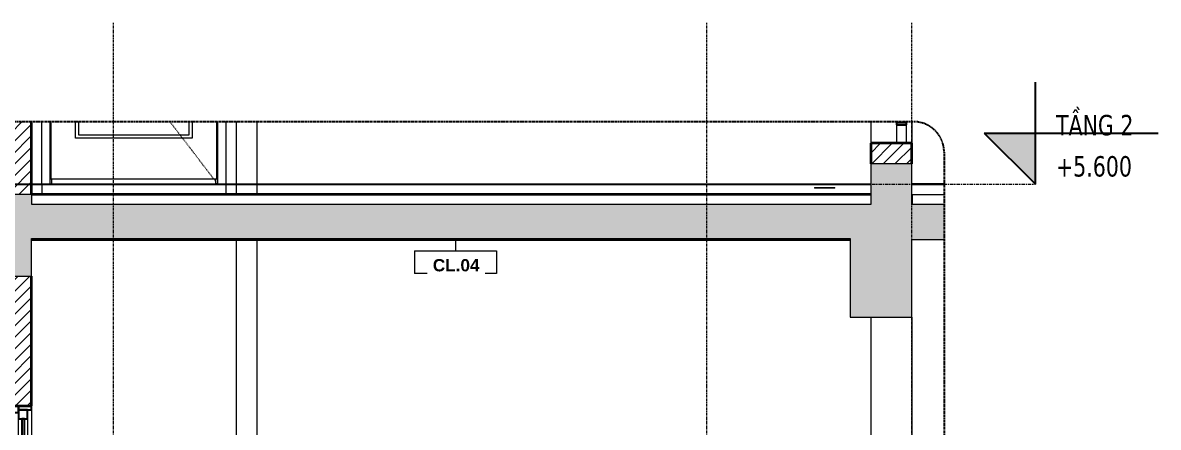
# Model space of a CAD drawing. Header units: millimetres. Extents: x 50254 to 245170, y 481 to 78637.
# Drawn here: x 98446 to 103994, y 4410 to 6390 of the extents above; entities that cross this region are included whole.
import ezdxf

# ---------------------------------------------------------------- set-up
doc = ezdxf.new("R2010")
doc.units = ezdxf.units.MM
for name, pattern in [('Centre', [31.75, 6.35, -4.7625, 15.875, -4.7625]), ('Dash', [6, 3, -3]), ('Grid Line', [22.225, 12.7, -3.175, 3.175, -3.175]), ('Hidden', [7.14375, 4.7625, -2.38125]), ('IMPORT-CENTER _2_', [40.64, 25.4, -5.08, 5.08, -5.08])]:
    doc.linetypes.add(name, pattern=pattern)
for name, color, linetype, lineweight in [('0-4', 90, 'Continuous', 5), ('A-CLNG-1', 250, 'Continuous', 35), ('A-CLNG-IDEN', 151, 'Continuous', 9), ('A-DETL-GENF', 92, 'Continuous', 18), ('A-DETL-GENF-4', 92, 'Hidden', 25), ('A-DETL-GENF-5', 9, 'Continuous', 18), ('A-DETL-GENF-HDLN-1', 7, 'Dash', 18), ('A-DETL-THIN', 151, 'Continuous', 18), ('A-DOOR', 31, 'Continuous', 18), ('A-DOOR-1', 7, 'Continuous', 18), ('A-FLOR-2', 7, 'Continuous', 18), ('A-FLOR-FNSH-1', 250, 'Continuous', 35), ('A-FLOR-HRAL', 11, 'Continuous', 18), ('A-FLOR-HRAL-2', 7, 'Continuous', 18), ('A-FLOR-HRAL-4', 50, 'Continuous', 25), ('A-FLOR-LEVL', 51, 'Continuous', 9), ('A-FLOR-LEVL-1', 51, 'Continuous', 25), ('A-FLOR-LEVL-2', 51, 'Centre', 9), ('A-FLOR-PATT-1', 253, 'Continuous', 18), ('A-GLAZ', 151, 'Continuous', 18), ('A-GLAZ-2', 50, 'Continuous', 25), ('A-GLAZ-4', 7, 'Continuous', 18), ('A-WALL', 113, 'Continuous', 18), ('A-WALL-4', 250, 'Continuous', 35), ('A-WALL-5', 7, 'Continuous', 18), ('A-WALL-PATT-1', 9, 'Continuous', 18), ('G-IMPT', 8, 'Continuous', 18), ('G-IMPT-4', 8, 'IMPORT-CENTER _2_', 18), ('M-EQPM', 50, 'Continuous', 18), ('M-EQPM-1', 7, 'Continuous', 18), ('M-EQPM-2', 50, 'Continuous', 25), ('S-COLS', 52, 'Continuous', 18), ('S-COLS-8', 7, 'Continuous', 18), ('S-GRID-1', 1, 'Grid Line', 9)]:
    doc.layers.add(name, color=color, linetype=linetype, lineweight=lineweight)
doc.styles.add('Arial_B_3', font='arialbd.ttf', dxfattribs={"height": 60})
doc.styles.add('Tahoma_B_1', font='tahomabd.ttf', dxfattribs={"width": 0.85, "height": 100})
pattern_1 = [(50, (-26946.54, 15375), (364.368, -31.878), [38.1, -419.1]), (355, (-26946.54, 15375), (-70.486, 382.113), [30.48, -335.28]), (100.451, (-26916.17, 15372.34), (293.885, 350.233), [32.38, -356.18]), (46.184, (-26946.54, 15476.6), (542.158, -84.086), [57.15, -628.65]), (96.636, (-26901.36, 15469.6), (474.805, 494.855), [48.57, -534.27]), (351.184, (-26946.54, 15476.6), (474.81, 494.85), [45.72, -502.92]), (21, (-26895.74, 15451.2), (303.2285, -204.5305), [38.1, -419.1]), (326, (-26895.74, 15451.2), (123.604, 368.376), [30.48, -335.28]), (71.451, (-26870.47, 15434.16), (426.834, 163.843), [32.38, -356.18]), (37.5, (-26946.54, 15375), (6.1766, 169.1102), [3.353, -327.863, 3.353, -337.007, -336.55]), (37.5, (-26946.54, 15375), (6.1766, 169.1102), [-671.576, 3.353, -333.197]), (7.5, (-26946.54, 15375), (133.639, 200.3615), [3.353, -190.703, 3.353, -320.243, -128.27]), (7.5, (-26946.54, 15375), (133.639, 200.3615), [-517.652, 3.353, -124.917]), (327.5, (-27059.82, 15375), (271.1818, -11.4584), [3.353, -123.647, 3.353, -392.887, -525.78]), (327.5, (-27059.82, 15375), (271.1818, -11.4584), [-523.24, 3.353, -522.427]), (317.5, (-27110.62, 15375), (296.2585, 50.853), [3.353, -161.747, 3.353, -259.791, -373.38]), (317.5, (-27110.62, 15375), (296.2585, 50.853), [-428.244, 3.353, -370.027]), (45, (-26946.54, 15375), (-125.7236, 125.7236), []), (45, (-26946.54, 15565.5), (-125.7236, 125.7236), [])]
pattern_2 = [(45, (-26946.536, 15375), (-28.28427, 28.28427), [])]

# ---------------------------------------------------------------- blocks, each defined once
blk = doc.blocks.new('NCV_TKTC_KET CAU_rvt-4-TKCS_CĂN HỘ LOẠI 1 - MẶT CẮT 3')
at = {"layer": 'A-FLOR-PATT-1'}
h = blk.add_hatch(dxfattribs=at)
h.set_pattern_fill('FP_7', color=256, style=0, pattern_type=2)
h.set_pattern_definition(pattern_1)
h.paths.add_polyline_path([(-24836.9, 5330), (-24836.9, 5335), (-28836.9, 5335), (-28836.9, 5330), (-24840, 5330)])
h = blk.add_hatch(dxfattribs=at)
h.set_pattern_fill('FP_7', color=256, style=0, pattern_type=2)
h.set_pattern_definition(pattern_1)
h.paths.add_polyline_path([(-24836.9, 5330), (-24836.9, 5335), (-28836.9, 5335), (-28836.9, 5330), (-24840, 5330)])
at = {"layer": 'A-FLOR-2'}
for p, q in [((-24536.9, 5550), (-24535.3, 5550)), ((-24535.3, 5550), (-24535.3, 5500))]:
    blk.add_line(p, q, dxfattribs=at)
at = {"layer": 'A-FLOR-FNSH-1'}
blk.add_line((-28836.9, 5330), (-24836.9, 5330), dxfattribs=at)
blk = doc.blocks.new('THU NUOC - THU NUOC-455054-TKCS_CĂN HỘ LOẠI 1 - MẶT CẮT 3')
at = {"layer": 'M-EQPM-1'}
for p, q in [((-25011.9, 5583.2), (-24911.9, 5583.2)), ((-25011.9, 5583.2), (-25011.9, 5580)), ((-24911.9, 5580), (-25011.9, 5580)), ((-24911.9, 5580), (-24911.9, 5583.2))]:
    blk.add_line(p, q, dxfattribs=at)
blk = doc.blocks.new('Railing - 50 x 10mm-901205-TKCS_CĂN HỘ LOẠI 1 - MẶT CẮT 3')
at = {"layer": 'A-FLOR-HRAL-2'}
for p, q in [((-24611.9, 5906), (-24611.9, 5900)), ((-24611.9, 5890), (-24611.9, 5800)), ((-24561.9, 5900), (-24561.9, 5906)), ((-24561.9, 5800), (-24561.9, 5890))]:
    blk.add_line(p, q, dxfattribs=at)
blk = doc.blocks.new('Railing - 10mm-901206-TKCS_CĂN HỘ LOẠI 1 - MẶT CẮT 3')
at = {"layer": 'A-FLOR-HRAL-2'}
for p, q in [((-24591.9, 5906), (-24591.9, 5900)), ((-24581.9, 5900), (-24581.9, 5906))]:
    blk.add_line(p, q, dxfattribs=at)
blk = doc.blocks.new('Railing - Railing-883263-TKCS_CĂN HỘ LOẠI 1 - MẶT CẮT 3')
at = {"layer": 'A-FLOR-HRAL-4'}
for p, q in [((-24561.9, 5900), (-24611.9, 5900)), ((-24611.9, 5900), (-24611.9, 5890)), ((-24611.9, 5890), (-24561.9, 5890)), ((-24561.9, 5890), (-24561.9, 5900))]:
    blk.add_line(p, q, dxfattribs=at)
for name in ['Railing - 50 x 10mm-901205-TKCS_CĂN HỘ LOẠI 1 - MẶT CẮT 3', 'Railing - 10mm-901206-TKCS_CĂN HỘ LOẠI 1 - MẶT CẮT 3']:
    blk.add_blockref(name, (0, 0))
blk = doc.blocks.new('DOOR_CW_01 CANH MO-PANEL KINH - DIG_01-900x2200-CỬA NHÔM KÍNH-901215-TKCS_CĂN HỘ LOẠI 1 - MẶT CẮT 3')
at = {"layer": 'A-DETL-GENF-HDLN-1'}
blk.add_line((-27926.9, 5600), (-28160.7, 5906), dxfattribs=at)
at = {"layer": 'A-DOOR-1'}
for p, q in [((-28786.9, 5600), (-28786.9, 5906)), ((-28746.9, 5906), (-28746.9, 5600)), ((-28741.9, 5906), (-28741.9, 5626)), ((-28621.9, 5826), (-28621.9, 5906)), ((-28606.9, 5906), (-28606.9, 5841)), ((-28066.9, 5841), (-28066.9, 5906)), ((-28051.9, 5906), (-28051.9, 5826)), ((-27931.9, 5626), (-27931.9, 5906)), ((-27926.9, 5600), (-27926.9, 5906)), ((-27886.9, 5906), (-27886.9, 5600)), ((-28051.9, 5826), (-28621.9, 5826)), ((-28606.9, 5841), (-28066.9, 5841)), ((-28741.9, 5626), (-27931.9, 5626)), ((-28736.9, 5600), (-28736.9, 5626)), ((-27936.9, 5600), (-27936.9, 5626)), ((-28746.9, 5600), (-28786.9, 5600)), ((-27886.9, 5600), (-27926.9, 5600))]:
    blk.add_line(p, q, dxfattribs=at)
blk = doc.blocks.new('NCV_TKTC_TANG 2_rvt-2-TKCS_CĂN HỘ LOẠI 1 - MẶT CẮT 3')
at = {"layer": 'A-WALL-PATT-1'}
h = blk.add_hatch(dxfattribs=at)
h.set_pattern_fill('FP_8', color=256, style=0, pattern_type=2)
h.set_pattern_definition(pattern_2)
h.paths.add_polyline_path([(-28841.9, 5550), (-28836.9, 5550), (-28836.9, 5906), (-28936.9, 5906), (-28936.9, 5550)])
h = blk.add_hatch(dxfattribs=at)
h.set_pattern_fill('FP_8', color=256, style=0, pattern_type=2)
h.set_pattern_definition(pattern_2)
h.paths.add_polyline_path([(-24536.9, 5700), (-24536.9, 5800), (-24736.9, 5800), (-24736.9, 5700), (-24561.9, 5700)])
at = {"layer": 'A-FLOR-2'}
for p, q in [((-28786.9, 5600), (-27886.9, 5600)), ((-28786.9, 5600), (-28786.9, 5550)), ((-27886.9, 5600), (-27886.9, 5550))]:
    blk.add_line(p, q, dxfattribs=at)
at = {"layer": 'A-FLOR-FNSH-1'}
blk.add_line((-24736.9, 5550), (-28835.2, 5550), dxfattribs=at)
at = {"layer": 'A-WALL-4'}
for p, q in [((-28836.9, 5549.9), (-28836.9, 5906)), ((-24736.9, 5800), (-24736.9, 5700)), ((-24536.9, 5800), (-24736.9, 5800)), ((-24536.9, 5700), (-24536.9, 5800))]:
    blk.add_line(p, q, dxfattribs=at)
at = {"layer": 'A-WALL-5'}
for p, q in [((-28786.9, 5650), (-28786.9, 5906)), ((-27886.9, 5906), (-27886.9, 5650)), ((-27836.9, 5906), (-27836.9, 5550)), ((-28786.9, 5600), (-28786.9, 5650)), ((-27886.9, 5650), (-27886.9, 5600)), ((-27886.9, 5600), (-28786.9, 5600))]:
    blk.add_line(p, q, dxfattribs=at)
at = {"layer": 'S-COLS-8'}
for p, q in [((-27836.9, 5906), (-27836.9, 5550)), ((-27736.9, 5906), (-27736.9, 5550))]:
    blk.add_line(p, q, dxfattribs=at)
at = {"layer": 'A-DOOR'}
blk.add_blockref('DOOR_CW_01 CANH MO-PANEL KINH - DIG_01-900x2200-CỬA NHÔM KÍNH-901215-TKCS_CĂN HỘ LOẠI 1 - MẶT CẮT 3', (0, 0), dxfattribs=at)
at = {"layer": 'A-FLOR-HRAL'}
blk.add_blockref('Railing - Railing-883263-TKCS_CĂN HỘ LOẠI 1 - MẶT CẮT 3', (0, 0), dxfattribs=at)
at = {"layer": 'M-EQPM'}
blk.add_blockref('THU NUOC - THU NUOC-455054-TKCS_CĂN HỘ LOẠI 1 - MẶT CẮT 3', (0, 0), dxfattribs=at)
blk = doc.blocks.new('M_Fixed - 900 x 1400-553070-TKCS_CĂN HỘ LOẠI 1 - MẶT CẮT 3')
at = {"layer": 'A-GLAZ-2'}
for p, q in [((-28899.9, 4515), (-28936.9, 4515)), ((-28936.9, 4515), (-28936.9, 4483)), ((-28836.9, 4515), (-28899.9, 4515)), ((-28899.9, 4515), (-28899.9, 4496)), ((-28899.9, 4483), (-28899.9, 4515)), ((-28855.9, 4496), (-28899.9, 4496)), ((-28899.9, 4496), (-28899.9, 4452)), ((-28899.9, 4496), (-28836.9, 4496)), ((-28855.9, 4452), (-28855.9, 4496)), ((-28836.9, 4496), (-28836.9, 4515)), ((-28936.9, 4483), (-28899.9, 4483)), ((-28899.9, 4452), (-28855.9, 4452)), ((-28871.9, 4452), (-28883.9, 4452)), ((-28883.9, 4452), (-28883.9, 3178)), ((-28871.9, 3178), (-28871.9, 4452)), ((-28855.9, 3178), (-28899.9, 3178)), ((-28899.9, 3178), (-28899.9, 3134)), ((-28883.9, 3178), (-28871.9, 3178)), ((-28855.9, 3134), (-28855.9, 3178)), ((-28899.9, 3147), (-28936.9, 3147)), ((-28936.9, 3147), (-28936.9, 3115)), ((-28936.9, 3115), (-28899.9, 3115)), ((-28899.9, 3115), (-28899.9, 3147)), ((-28899.9, 3134), (-28855.9, 3134)), ((-28836.9, 3134), (-28899.9, 3134)), ((-28899.9, 3134), (-28899.9, 3115)), ((-28899.9, 3115), (-28836.9, 3115)), ((-28836.9, 3115), (-28836.9, 3134))]:
    blk.add_line(p, q, dxfattribs=at)
at = {"layer": 'A-GLAZ-4'}
for p, q in [((-28836.9, 4496), (-28836.9, 3134)), ((-28936.9, 3147), (-28936.9, 4483)), ((-28899.9, 3178), (-28899.9, 4452)), ((-28855.9, 4452), (-28855.9, 3178))]:
    blk.add_line(p, q, dxfattribs=at)
blk = doc.blocks.new('NCV_TKTC_TANG 1_rvt-2-TKCS_CĂN HỘ LOẠI 1 - MẶT CẮT 3')
at = {"layer": 'A-WALL-PATT-1'}
h = blk.add_hatch(dxfattribs=at)
h.set_pattern_fill('FP_8', color=256, style=0, pattern_type=2)
h.set_pattern_definition(pattern_2)
h.paths.add_polyline_path([(-28836.9, 2150), (-28836.9, 3115), (-28936.9, 3115), (-28936.9, 2150), (-28841.9, 2150)])
h.paths.add_polyline_path([(-28836.9, 4515), (-28836.9, 5150), (-28936.9, 5150), (-28936.9, 4515)])
at = {"layer": 'A-CLNG-1'}
blk.add_line((-28836.9, 5330), (-24836.9, 5330), dxfattribs=at)
at = {"layer": 'A-WALL-4'}
for p, q in [((-28836.9, 4515), (-28836.9, 5150)), ((-28936.9, 4515), (-28836.9, 4515))]:
    blk.add_line(p, q, dxfattribs=at)
at = {"layer": 'A-WALL-5'}
blk.add_line((-27836.9, 5330), (-27836.9, 2150), dxfattribs=at)
at = {"layer": 'S-COLS-8'}
for p, q in [((-27836.9, 5330), (-27836.9, 2150)), ((-27736.9, 5330), (-27736.9, 2150))]:
    blk.add_line(p, q, dxfattribs=at)
at = {"layer": 'A-GLAZ'}
blk.add_blockref('M_Fixed - 900 x 1400-553070-TKCS_CĂN HỘ LOẠI 1 - MẶT CẮT 3', (0, 0), dxfattribs=at)
blk = doc.blocks.new('TKTC_XREF_251221_MB TANG 2-7 - TKTC_XREF_260130_MB TANG 2-5_dwg_$cc-4746808-TKCS_CĂN HỘ LOẠI 1 - MẶT CẮT 3')
at = {"layer": 'G-IMPT-4'}
for p, q in [((-33379.3, 5600), (-33532.3, 5600)), ((-33455.8, 5600), (-33455.8, 5600))]:
    blk.add_line(p, q, dxfattribs=at)
at = {"layer": 'M-EQPM'}
for p, q in [((-33398.9, 5600), (-33512.7, 5600)), ((-33512.7, 5600), (-33455.8, 5600)), ((-33455.8, 5600), (-33509.9, 5600)), ((-33509.9, 5600), (-33401.7, 5600)), ((-33401.7, 5600), (-33455.8, 5600)), ((-33455.8, 5600), (-33398.9, 5600))]:
    blk.add_line(p, q, dxfattribs=at)
blk = doc.blocks.new('TKTC_XREF_251221_MB TANG 2-7 - TKTC_XREF_260130_MB TANG 2-5_dwg_CUM U_DN100-V96-TKCS_CĂN HỘ LOẠI 1 - MẶT CẮT 3')
at = {"layer": 'G-IMPT'}
for p, q in [((-33513.9, 5600), (-33529.2, 5600)), ((-33529.2, 5600), (-33527.3, 5600)), ((-33524.4, 5600), (-33527.3, 5600)), ((-33527.3, 5600), (-33515.8, 5600)), ((-33517.2, 5600), (-33525.8, 5600)), ((-33525.5, 5600), (-33387.9, 5600)), ((-33518.7, 5600), (-33524.4, 5600)), ((-33523.1, 5600), (-33524.1, 5600)), ((-33519, 5600), (-33524.1, 5600)), ((-33519.9, 5600), (-33523.1, 5600)), ((-33519.9, 5600), (-33523.1, 5600)), ((-33519.9, 5600), (-33523.1, 5600)), ((-33519, 5600), (-33519.9, 5600)), ((-33515.8, 5600), (-33518.7, 5600)), ((-33517.5, 5600), (-33395.8, 5600)), ((-33517.5, 5600), (-33513.5, 5600)), ((-33515.8, 5600), (-33513.9, 5600)), ((-33513.5, 5600), (-33399.8, 5600)), ((-33395.8, 5600), (-33399.8, 5600)), ((-33384.2, 5600), (-33399.5, 5600)), ((-33399.5, 5600), (-33397.6, 5600)), ((-33394.7, 5600), (-33397.6, 5600)), ((-33397.6, 5600), (-33386.1, 5600)), ((-33387.5, 5600), (-33396.2, 5600)), ((-33389, 5600), (-33394.7, 5600)), ((-33393.5, 5600), (-33394.4, 5600)), ((-33389.3, 5600), (-33394.4, 5600)), ((-33390.3, 5600), (-33393.5, 5600)), ((-33390.3, 5600), (-33393.5, 5600)), ((-33390.3, 5600), (-33393.5, 5600)), ((-33389.3, 5600), (-33390.3, 5600)), ((-33386.1, 5600), (-33389, 5600)), ((-33386.1, 5600), (-33384.2, 5600))]:
    blk.add_line(p, q, dxfattribs=at)
blk = doc.blocks.new('TKTC_XREF_251221_MB TANG 2-7 - TKTC_XREF_260130_MB TANG 2-5_dwg_THU NUOC - THU NUOC-444531-TKCS_MB TẦNG 1-4746804-TKCS_CĂN HỘ LOẠI 1 - MẶT CẮT 3')
at = {"layer": 'G-IMPT'}
for p, q in [((-24885.2, 5600), (-25035.2, 5600)), ((-25035.2, 5600), (-24885.2, 5600)), ((-24910.2, 5600), (-25010.2, 5600)), ((-25010.2, 5600), (-24910.2, 5600)), ((-24994.3, 5600), (-25000.3, 5600)), ((-25000.3, 5600), (-24994.3, 5600)), ((-24987.9, 5600), (-24981.9, 5600)), ((-24981.9, 5600), (-24987.9, 5600)), ((-24975.5, 5600), (-24969.5, 5600)), ((-24969.5, 5600), (-24975.5, 5600)), ((-24963.5, 5600), (-24957.5, 5600)), ((-24957.5, 5600), (-24963.5, 5600)), ((-24963.5, 5600), (-24957.5, 5600)), ((-24957.5, 5600), (-24963.5, 5600)), ((-24960.2, 5600), (-24960.2, 5600)), ((-24960.2, 5600), (-24960.2, 5600)), ((-24960.2, 5600), (-24960.2, 5600)), ((-24960.2, 5600), (-24960.2, 5600)), ((-24945, 5600), (-24951, 5600)), ((-24951, 5600), (-24945, 5600)), ((-24932.6, 5600), (-24938.6, 5600)), ((-24938.6, 5600), (-24932.6, 5600)), ((-24926.2, 5600), (-24920.2, 5600)), ((-24920.2, 5600), (-24926.2, 5600))]:
    blk.add_line(p, q, dxfattribs=at)
blk = doc.blocks.new('TKTC_XREF_251221_MB TANG 2-7 - TKTC_XREF_260130_MB TANG 2-5_dwg_$cc-V97-TKCS_CĂN HỘ LOẠI 1 - MẶT CẮT 3')
at = {"layer": 'G-IMPT-4'}
for p, q in [((-25836.5, 5600), (-25957.6, 5600)), ((-25896.7, 5600), (-25897.3, 5600))]:
    blk.add_line(p, q, dxfattribs=at)
at = {"layer": 'M-EQPM'}
for p, q in [((-25852, 5600), (-25942, 5600)), ((-25942, 5600), (-25897, 5600)), ((-25897.3, 5600), (-25897.3, 5600)), ((-25897, 5600), (-25852, 5600))]:
    blk.add_line(p, q, dxfattribs=at)
blk = doc.blocks.new('TKTC_XREF_251221_MB TANG 2-7 - TKTC_XREF_260130_MB TANG 2-5_dwg_CUM U_DN100-V98-TKCS_CĂN HỘ LOẠI 1 - MẶT CẮT 3')
at = {"layer": 'G-IMPT'}
for p, q in [((-25951, 5600), (-25948.8, 5600)), ((-25949.9, 5600), (-25943.1, 5600)), ((-25840.8, 5600), (-25949.7, 5600)), ((-25949.7, 5600), (-25949.7, 5600)), ((-25948.8, 5600), (-25944.2, 5600)), ((-25948.8, 5600), (-25948.8, 5600)), ((-25948.5, 5600), (-25947.8, 5600)), ((-25947.8, 5600), (-25945.2, 5600)), ((-25947.8, 5600), (-25945.2, 5600)), ((-25947.8, 5600), (-25945.2, 5600)), ((-25945.2, 5600), (-25944.5, 5600)), ((-25944.2, 5600), (-25942, 5600)), ((-25944.2, 5600), (-25944.2, 5600)), ((-25847.1, 5600), (-25943.4, 5600)), ((-25850.3, 5600), (-25940.3, 5600)), ((-25848.4, 5600), (-25846.1, 5600)), ((-25847.3, 5600), (-25840.5, 5600)), ((-25846.1, 5600), (-25841.6, 5600)), ((-25846.1, 5600), (-25846.1, 5600)), ((-25845.9, 5600), (-25845.1, 5600)), ((-25845.1, 5600), (-25842.6, 5600)), ((-25845.1, 5600), (-25842.6, 5600)), ((-25845.1, 5600), (-25842.6, 5600)), ((-25842.6, 5600), (-25841.8, 5600)), ((-25841.6, 5600), (-25839.3, 5600)), ((-25841.6, 5600), (-25841.6, 5600)), ((-25840.7, 5600), (-25840.8, 5600))]:
    blk.add_line(p, q, dxfattribs=at)
at = {"layer": 'G-IMPT', "flags": 128}
for points in [[(-25951.1, 5600), (-25952.6, 5600), (-25952.6, 5600), (-25940.4, 5600), (-25940.4, 5600), (-25942, 5600)], [(-25942, 5600), (-25942, 5600), (-25951.1, 5600), (-25951, 5600)], [(-25948.5, 5600), (-25948.5, 5600), (-25944.5, 5600), (-25944.5, 5600)], [(-25943.3, 5600), (-25943.4, 5600), (-25940.3, 5600)], [(-25847, 5600), (-25847.1, 5600), (-25850.3, 5600)], [(-25848.4, 5600), (-25849.9, 5600), (-25849.9, 5600), (-25837.8, 5600), (-25837.8, 5600), (-25839.3, 5600)], [(-25839.3, 5600), (-25839.3, 5600), (-25848.4, 5600), (-25848.4, 5600)], [(-25845.9, 5600), (-25845.9, 5600), (-25841.8, 5600), (-25841.8, 5600)]]:
    blk.add_lwpolyline(points, dxfattribs=at)
blk = doc.blocks.new('TKTC_XREF_251221_MB TANG 2-7 - TKTC_XREF_260130_MB TANG 2-5_dwg_$cc-V99-TKCS_CĂN HỘ LOẠI 1 - MẶT CẮT 3')
at = {"layer": 'G-IMPT-4'}
for p, q in [((-24378.5, 5600), (-24498.3, 5600)), ((-24421.8, 5600), (-24421.8, 5600))]:
    blk.add_line(p, q, dxfattribs=at)
at = {"layer": 'M-EQPM'}
for p, q in [((-24478.7, 5600), (-24377.9, 5600)), ((-24377.9, 5600), (-24478.7, 5600)), ((-24421.8, 5600), (-24434.3, 5600)), ((-24434.3, 5600), (-24421.8, 5600)), ((-24421.8, 5600), (-24376.3, 5600)), ((-24376.3, 5600), (-24421.8, 5600)), ((-24421.8, 5600), (-24409.3, 5600)), ((-24409.3, 5600), (-24421.8, 5600))]:
    blk.add_line(p, q, dxfattribs=at)
blk = doc.blocks.new('TKTC_XREF_251221_MB TANG 2-7 - TKTC_XREF_260130_MB TANG 2-5_dwg_CUM U_DN100-V100-TKCS_CĂN HỘ LOẠI 1 - MẶT CẮT 3')
at = {"layer": 'G-IMPT'}
for p, q in [((-24500.7, 5600), (-24499.7, 5600)), ((-24499.7, 5600), (-24500.7, 5600)), ((-24500.7, 5600), (-24499.7, 5600)), ((-24499.7, 5600), (-24500.7, 5600)), ((-24494.3, 5600), (-24499.7, 5600)), ((-24499.7, 5600), (-24494.3, 5600)), ((-24494.3, 5600), (-24499.7, 5600)), ((-24499.7, 5600), (-24494.3, 5600)), ((-24493.4, 5600), (-24493.4, 5600)), ((-24493.4, 5600), (-24493.4, 5600)), ((-24493.4, 5600), (-24488.6, 5600)), ((-24488.6, 5600), (-24493.4, 5600)), ((-24488.6, 5600), (-24493.4, 5600)), ((-24488.6, 5600), (-24493.4, 5600)), ((-24493.4, 5600), (-24488.6, 5600)), ((-24488.6, 5600), (-24493.4, 5600)), ((-24488.6, 5600), (-24493.4, 5600)), ((-24488.6, 5600), (-24493.4, 5600)), ((-24488.6, 5600), (-24486.7, 5600)), ((-24486.7, 5600), (-24488.6, 5600)), ((-24488.6, 5600), (-24486.7, 5600)), ((-24486.7, 5600), (-24488.6, 5600)), ((-24486.7, 5600), (-24421.8, 5600)), ((-24486.7, 5600), (-24421.8, 5600)), ((-24486.7, 5600), (-24421.8, 5600)), ((-24486.7, 5600), (-24421.8, 5600)), ((-24421.8, 5600), (-24377.9, 5600)), ((-24377.9, 5600), (-24421.8, 5600)), ((-24421.8, 5600), (-24377.4, 5600)), ((-24377.4, 5600), (-24421.8, 5600)), ((-24421.8, 5600), (-24377.5, 5600)), ((-24377.5, 5600), (-24421.8, 5600))]:
    blk.add_line(p, q, dxfattribs=at)
blk = doc.blocks.new('TKTC_XREF_251221_MB TANG 2-7 - TKTC_XREF_260130_MB TANG 2-5_dwg_$cc-V101-TKCS_CĂN HỘ LOẠI 1 - MẶT CẮT 3')
at = {"layer": 'G-IMPT-4'}
for p, q in [((-25789.3, 5600), (-25668.3, 5600)), ((-25728.4, 5600), (-25729.2, 5600))]:
    blk.add_line(p, q, dxfattribs=at)
at = {"layer": 'M-EQPM'}
for p, q in [((-25728.5, 5600), (-25729.1, 5600)), ((-25729.1, 5600), (-25728.8, 5600)), ((-25728.8, 5600), (-25728.5, 5600)), ((-25683.8, 5600), (-25683.8, 5600))]:
    blk.add_line(p, q, dxfattribs=at)
blk = doc.blocks.new('TKTC_XREF_251221_MB TANG 2-7 - TKTC_XREF_260130_MB TANG 2-5_dwg_CUM U_DN100-V102-TKCS_CĂN HỘ LOẠI 1 - MẶT CẮT 3')
at = {"layer": 'G-IMPT'}
for p, q in [((-25727.3, 5600), (-25780.4, 5600)), ((-25780.4, 5600), (-25727.3, 5600)), ((-25727.3, 5600), (-25774.2, 5600)), ((-25774.2, 5600), (-25727.3, 5600)), ((-25727.3, 5600), (-25727.3, 5600)), ((-25675.9, 5600), (-25727.3, 5600)), ((-25675.9, 5600), (-25727.3, 5600)), ((-25675.9, 5600), (-25727.3, 5600)), ((-25675.9, 5600), (-25727.3, 5600)), ((-25674.4, 5600), (-25675.9, 5600)), ((-25675.9, 5600), (-25674.4, 5600)), ((-25674.4, 5600), (-25675.9, 5600)), ((-25675.9, 5600), (-25674.4, 5600)), ((-25670.6, 5600), (-25674.4, 5600)), ((-25674.4, 5600), (-25670.6, 5600)), ((-25674.4, 5600), (-25670.6, 5600)), ((-25674.4, 5600), (-25670.6, 5600)), ((-25670.6, 5600), (-25674.4, 5600)), ((-25674.4, 5600), (-25670.6, 5600)), ((-25674.4, 5600), (-25670.6, 5600)), ((-25674.4, 5600), (-25670.6, 5600)), ((-25670.6, 5600), (-25670.6, 5600)), ((-25670.6, 5600), (-25670.6, 5600)), ((-25669.9, 5600), (-25665.6, 5600)), ((-25665.6, 5600), (-25669.9, 5600)), ((-25669.9, 5600), (-25665.6, 5600)), ((-25665.6, 5600), (-25669.9, 5600)), ((-25664.8, 5600), (-25665.6, 5600)), ((-25665.6, 5600), (-25664.8, 5600)), ((-25664.8, 5600), (-25665.6, 5600)), ((-25665.6, 5600), (-25664.8, 5600))]:
    blk.add_line(p, q, dxfattribs=at)
blk = doc.blocks.new('TKTC_XREF_251221_MB TANG 2-7 - TKTC_XREF_260130_MB TANG 2-5_dwg_$cc-V105-TKCS_CĂN HỘ LOẠI 1 - MẶT CẮT 3')
at = {"layer": 'G-IMPT-4'}
for p, q in [((-28886.9, 5600), (-28733.9, 5600)), ((-28810.5, 5600), (-28810.4, 5600))]:
    blk.add_line(p, q, dxfattribs=at)
at = {"layer": 'M-EQPM'}
for p, q in [((-28810.4, 5600), (-28867.3, 5600)), ((-28867.3, 5600), (-28753.6, 5600)), ((-28810.4, 5600), (-28810.4, 5600)), ((-28753.6, 5600), (-28810.4, 5600))]:
    blk.add_line(p, q, dxfattribs=at)
blk = doc.blocks.new('TKTC_XREF_251221_MB TANG 2-7 - TKTC_XREF_260130_MB TANG 2-5_dwg_CUM U_DN100-V106-TKCS_CĂN HỘ LOẠI 1 - MẶT CẮT 3')
at = {"layer": 'G-IMPT'}
for p, q in [((-28880.1, 5600), (-28877.2, 5600)), ((-28878.6, 5600), (-28870, 5600)), ((-28740.7, 5600), (-28878.4, 5600)), ((-28878.3, 5600), (-28878.4, 5600)), ((-28877.2, 5600), (-28871.4, 5600)), ((-28877.2, 5600), (-28877.2, 5600)), ((-28876.9, 5600), (-28875.9, 5600)), ((-28875.9, 5600), (-28872.7, 5600)), ((-28875.9, 5600), (-28872.7, 5600)), ((-28875.9, 5600), (-28872.7, 5600)), ((-28872.7, 5600), (-28871.8, 5600)), ((-28871.4, 5600), (-28868.6, 5600)), ((-28871.4, 5600), (-28871.4, 5600)), ((-28748.7, 5600), (-28870.4, 5600)), ((-28752.7, 5600), (-28866.4, 5600)), ((-28750.4, 5600), (-28747.5, 5600)), ((-28748.9, 5600), (-28740.3, 5600)), ((-28747.5, 5600), (-28741.8, 5600)), ((-28747.5, 5600), (-28747.5, 5600)), ((-28747.2, 5600), (-28746.2, 5600)), ((-28746.2, 5600), (-28743, 5600)), ((-28746.2, 5600), (-28743, 5600)), ((-28746.2, 5600), (-28743, 5600)), ((-28743, 5600), (-28742.1, 5600)), ((-28741.8, 5600), (-28738.9, 5600)), ((-28741.8, 5600), (-28741.8, 5600)), ((-28740.7, 5600), (-28740.7, 5600))]:
    blk.add_line(p, q, dxfattribs=at)
at = {"layer": 'G-IMPT', "flags": 128}
for points in [[(-28880.1, 5600), (-28882, 5600), (-28882, 5600), (-28866.7, 5600), (-28866.7, 5600), (-28868.6, 5600)], [(-28868.6, 5600), (-28868.6, 5600), (-28880.1, 5600), (-28880.1, 5600)], [(-28876.9, 5600), (-28876.9, 5600), (-28871.8, 5600), (-28871.8, 5600)], [(-28870.3, 5600), (-28870.4, 5600), (-28866.4, 5600)], [(-28748.6, 5600), (-28748.7, 5600), (-28752.7, 5600)], [(-28750.4, 5600), (-28752.3, 5600), (-28752.3, 5600), (-28737, 5600), (-28737, 5600), (-28738.9, 5600)], [(-28738.9, 5600), (-28738.9, 5600), (-28750.4, 5600), (-28750.4, 5600)], [(-28747.2, 5600), (-28747.2, 5600), (-28742.1, 5600), (-28742.1, 5600)]]:
    blk.add_lwpolyline(points, dxfattribs=at)
blk = doc.blocks.new('TKTC_XREF_251221_MB TANG 2-7 - TKTC_XREF_251221_MB TANG 2-7-2039446-TKCS_CĂN HỘ LOẠI 1 - MẶT CẮT 3')
at = {"layer": 'M-EQPM'}
for p, q in [((-28733.4, 5600), (-29483.6, 5600)), ((-29483.3, 5600), (-28733.2, 5600)), ((-28733.2, 5600), (-28733.4, 5600)), ((-25835.1, 5600), (-25954.5, 5600)), ((-25954.5, 5600), (-25835.1, 5600)), ((-25837, 5600), (-25952.7, 5600)), ((-25952.7, 5600), (-25837, 5600)), ((-25675.9, 5600), (-25795.9, 5600)), ((-25795.9, 5600), (-25675.9, 5600)), ((-25675.9, 5600), (-25635.9, 5600)), ((-25635.9, 5600), (-25675.9, 5600)), ((-25360.2, 5600), (-25209.8, 5600)), ((-25209.8, 5600), (-25360.2, 5600)), ((-25235.1, 5600), (-25354.5, 5600)), ((-25354.5, 5600), (-25235.1, 5600)), ((-25237, 5600), (-25352.7, 5600)), ((-25352.7, 5600), (-25237, 5600)), ((-24486.8, 5600), (-24536.6, 5600)), ((-24536.6, 5600), (-24486.8, 5600)), ((-24378.5, 5600), (-24486.7, 5600)), ((-24486.7, 5600), (-24378.5, 5600))]:
    blk.add_line(p, q, dxfattribs=at)
at = {"layer": 'M-EQPM-2'}
for p, q in [((-33836.9, 5600), (-24736.9, 5600)), ((-24536.9, 5600), (-24378.5, 5600)), ((-24378.5, 5600), (-24536.9, 5600)), ((-24536.9, 5600), (-24378.5, 5600)), ((-24378.5, 5600), (-24536.9, 5600)), ((-24536.9, 5600), (-24378.5, 5600))]:
    blk.add_line(p, q, dxfattribs=at)
for name, p in [('TKTC_XREF_251221_MB TANG 2-7 - TKTC_XREF_260130_MB TANG 2-5_dwg_$cc-V105-TKCS_CĂN HỘ LOẠI 1 - MẶT CẮT 3', (0, 0)), ('TKTC_XREF_251221_MB TANG 2-7 - TKTC_XREF_260130_MB TANG 2-5_dwg_CUM U_DN100-V106-TKCS_CĂN HỘ LOẠI 1 - MẶT CẮT 3', (0, 0)), ('TKTC_XREF_251221_MB TANG 2-7 - TKTC_XREF_260130_MB TANG 2-5_dwg_THU NUOC - THU NUOC-444531-TKCS_MB TẦNG 1-4746804-TKCS_CĂN HỘ LOẠI 1 - MẶT CẮT 3', (-976.7, 0)), ('TKTC_XREF_251221_MB TANG 2-7 - TKTC_XREF_260130_MB TANG 2-5_dwg_$cc-V97-TKCS_CĂN HỘ LOẠI 1 - MẶT CẮT 3', (0, 0)), ('TKTC_XREF_251221_MB TANG 2-7 - TKTC_XREF_260130_MB TANG 2-5_dwg_CUM U_DN100-V98-TKCS_CĂN HỘ LOẠI 1 - MẶT CẮT 3', (0, 0)), ('TKTC_XREF_251221_MB TANG 2-7 - TKTC_XREF_260130_MB TANG 2-5_dwg_$cc-V101-TKCS_CĂN HỘ LOẠI 1 - MẶT CẮT 3', (0, 0)), ('TKTC_XREF_251221_MB TANG 2-7 - TKTC_XREF_260130_MB TANG 2-5_dwg_CUM U_DN100-V102-TKCS_CĂN HỘ LOẠI 1 - MẶT CẮT 3', (0, 0)), ('TKTC_XREF_251221_MB TANG 2-7 - TKTC_XREF_260130_MB TANG 2-5_dwg_$cc-4746808-TKCS_CĂN HỘ LOẠI 1 - MẶT CẮT 3', (8174.5, 0)), ('TKTC_XREF_251221_MB TANG 2-7 - TKTC_XREF_260130_MB TANG 2-5_dwg_$cc-V97-TKCS_CĂN HỘ LOẠI 1 - MẶT CẮT 3', (600, 0)), ('TKTC_XREF_251221_MB TANG 2-7 - TKTC_XREF_260130_MB TANG 2-5_dwg_CUM U_DN100-V96-TKCS_CĂN HỘ LOẠI 1 - MẶT CẮT 3', (8174.5, 0)), ('TKTC_XREF_251221_MB TANG 2-7 - TKTC_XREF_260130_MB TANG 2-5_dwg_CUM U_DN100-V98-TKCS_CĂN HỘ LOẠI 1 - MẶT CẮT 3', (600, 0)), ('TKTC_XREF_251221_MB TANG 2-7 - TKTC_XREF_260130_MB TANG 2-5_dwg_THU NUOC - THU NUOC-444531-TKCS_MB TẦNG 1-4746804-TKCS_CĂN HỘ LOẠI 1 - MẶT CẮT 3', (-126.7, 0)), ('TKTC_XREF_251221_MB TANG 2-7 - TKTC_XREF_260130_MB TANG 2-5_dwg_THU NUOC - THU NUOC-444531-TKCS_MB TẦNG 1-4746804-TKCS_CĂN HỘ LOẠI 1 - MẶT CẮT 3', (-1.6, 0)), ('TKTC_XREF_251221_MB TANG 2-7 - TKTC_XREF_260130_MB TANG 2-5_dwg_THU NUOC - THU NUOC-444531-TKCS_MB TẦNG 1-4746804-TKCS_CĂN HỘ LOẠI 1 - MẶT CẮT 3', (0, 0)), ('TKTC_XREF_251221_MB TANG 2-7 - TKTC_XREF_260130_MB TANG 2-5_dwg_CUM U_DN100-V100-TKCS_CĂN HỘ LOẠI 1 - MẶT CẮT 3', (0, 0)), ('TKTC_XREF_251221_MB TANG 2-7 - TKTC_XREF_260130_MB TANG 2-5_dwg_$cc-V99-TKCS_CĂN HỘ LOẠI 1 - MẶT CẮT 3', (0, 0))]:
    blk.add_blockref(name, p)
blk = doc.blocks.new('BORDER VIEW - BORDER VIEW-3678690-TKCS_CĂN HỘ LOẠI 1 - MẶT CẮT 3')
at = {"layer": 'A-DETL-GENF-4'}
for p, q in [((-33686.9, 5906), (-24528.5, 5906)), ((-24378.5, 5756), (-24378.5, 1710))]:
    blk.add_line(p, q, dxfattribs=at)
blk.add_arc((-24528.5, 5756), 150, 360, 90, dxfattribs=at)
blk = doc.blocks.new('Level - CAO ĐỘ LEVEL-350587-TKCS_CĂN HỘ LOẠI 1 - MẶT CẮT 3')
at = {"layer": 'A-FLOR-LEVL'}
blk.add_hatch(color=256, dxfattribs=at).paths.add_polyline_path([(-23932.1, 2450), (-23932.1, 2200), (-24182.1, 2450)])
at = {"layer": 'A-FLOR-LEVL-1'}
for p, q in [((-23932.1, 2200), (-23932.1, 2700)), ((-24182.1, 2450), (-23932.1, 2200)), ((-24182.1, 2450), (-23332.1, 2450))]:
    blk.add_line(p, q, dxfattribs=at)
blk = doc.blocks.new('M_Ceiling Tag w Height - M_Ceiling Tag-4076437-TKCS_CĂN HỘ LOẠI 1 - MẶT CẮT 3')
at = {"layer": 'A-CLNG-IDEN'}
for p, q in [((-26965.7, 5274.3), (-26965.7, 5163.2)), ((-26965.7, 5274.3), (-26564.5, 5274.3)), ((-26564.5, 5274.3), (-26564.5, 5163.2)), ((-26564.5, 5163.2), (-26965.7, 5163.2))]:
    blk.add_line(p, q, dxfattribs=at)

msp = doc.modelspace()

# ---------------------------------------------------------------- hatches: boundary and pattern name
at = {"layer": 'A-DETL-GENF-5'}
h = msp.add_hatch(dxfattribs=at)
h.set_pattern_fill('FP_7', color=256, style=0, pattern_type=2)
h.set_pattern_definition([(50, (100379.14, 15375), (364.368, -31.878), [38.1, -419.1]), (355, (100379.14, 15375), (-70.486, 382.113), [30.48, -335.28]), (100.451, (100409.5, 15372.34), (293.885, 350.233), [32.38, -356.18]), (46.184, (100379.14, 15476.6), (542.158, -84.086), [57.15, -628.65]), (96.636, (100424.3, 15469.6), (474.805, 494.855), [48.57, -534.27]), (351.184, (100379.14, 15476.6), (474.81, 494.85), [45.72, -502.92]), (21, (100429.94, 15451.2), (303.2285, -204.5305), [38.1, -419.1]), (326, (100429.94, 15451.2), (123.604, 368.376), [30.48, -335.28]), (71.451, (100455.2, 15434.16), (426.834, 163.843), [32.38, -356.18]), (37.5, (100379.14, 15375), (6.1766, 169.1102), [3.353, -327.863, 3.353, -337.007, -336.55]), (37.5, (100379.14, 15375), (6.1766, 169.1102), [-671.576, 3.353, -333.197]), (7.5, (100379.14, 15375), (133.639, 200.3615), [3.353, -190.703, 3.353, -320.243, -128.27]), (7.5, (100379.14, 15375), (133.639, 200.3615), [-517.652, 3.353, -124.917]), (327.5, (100265.85, 15375), (271.1818, -11.4584), [3.353, -123.647, 3.353, -392.887, -525.78]), (327.5, (100265.85, 15375), (271.1818, -11.4584), [-523.24, 3.353, -522.427]), (317.5, (100215.05, 15375), (296.2585, 50.853), [3.353, -161.747, 3.353, -259.791, -373.38]), (317.5, (100215.05, 15375), (296.2585, 50.853), [-428.244, 3.353, -370.027]), (45, (100379.14, 15375), (-125.7236, 125.7236), []), (45, (100379.14, 15565.5), (-125.7236, 125.7236), [])])
h.paths.add_polyline_path([(102488.7, 4950), (102788.7, 4950), (102788.7, 5330), (102947.1, 5330), (102947.1, 5500), (102788.7, 5500), (102788.7, 5700), (102588.7, 5700), (102588.7, 5500), (98490.5, 5500), (98490.5, 5550), (93790.7, 5549.9), (93790.7, 5530), (93488.7, 5530), (93488.7, 5360), (93790.7, 5360), (93790.7, 5100), (94390.7, 5100), (94390.7, 5380), (98288.7, 5380), (98288.7, 5150), (98488.7, 5150), (98488.7, 5335), (102488.7, 5335), (102488.7, 5032.3)])

# ---------------------------------------------------------------- linework, layer by layer
at = {"layer": 'A-CLNG-IDEN'}
msp.add_line((100560.6, 5327.6), (100560.6, 5274.3), dxfattribs=at)
at = {"layer": 'A-DETL-THIN'}
for p, q in [((102788.7, 5700), (102588.7, 5700)), ((102588.7, 5700), (102588.7, 5500)), ((102788.7, 5500), (102788.7, 5700)), ((98490.5, 5550), (93790.7, 5550)), ((98490.5, 5500), (98490.5, 5550)), ((102588.7, 5500), (98490.5, 5500)), ((102947.1, 5500), (102788.7, 5500)), ((98488.7, 5150), (98488.7, 5335)), ((98488.7, 5335), (102488.7, 5335)), ((102488.7, 5335), (102488.7, 4950)), ((102788.7, 4950), (102788.7, 5330)), ((102788.7, 5330), (102947.1, 5330)), ((98288.7, 5150), (98488.7, 5150)), ((102488.7, 4950), (102788.7, 4950))]:
    msp.add_line(p, q, dxfattribs=at)
at = {"layer": 'A-FLOR-LEVL-2'}
msp.add_line((93027.5, 5600), (103393.5, 5600), dxfattribs=at)
at = {"layer": 'A-WALL'}
msp.add_line((102790.4, 5550), (102947.1, 5550), dxfattribs=at)
at = {"layer": 'S-COLS'}
for p, q in [((102588.7, 5906), (102588.7, 5800)), ((102788.7, 5906), (102788.7, 5800)), ((102588.7, 4950), (102588.7, 2400)), ((102788.7, 4950), (102788.7, 2400))]:
    msp.add_line(p, q, dxfattribs=at)
at = {"layer": 'S-GRID-1'}
for p, q in [((98888.7, 5140.4), (98888.7, 6390.4)), ((101788.7, 5140.4), (101788.7, 6390.4)), ((102788.7, 5140.4), (102788.7, 6390.4)), ((98888.7, 2180.6), (98888.7, 5140.4)), ((101788.7, 2180.6), (101788.7, 5140.4)), ((102788.7, 2180.6), (102788.7, 5140.4))]:
    msp.add_line(p, q, dxfattribs=at)

# ---------------------------------------------------------------- block references
at = {"layer": '0-4'}
for name in ['NCV_TKTC_TANG 2_rvt-2-TKCS_CĂN HỘ LOẠI 1 - MẶT CẮT 3', 'NCV_TKTC_KET CAU_rvt-4-TKCS_CĂN HỘ LOẠI 1 - MẶT CẮT 3', 'NCV_TKTC_TANG 1_rvt-2-TKCS_CĂN HỘ LOẠI 1 - MẶT CẮT 3']:
    msp.add_blockref(name, (127325.7, 0), dxfattribs=at)
at = {"layer": 'A-CLNG-IDEN'}
msp.add_blockref('M_Ceiling Tag w Height - M_Ceiling Tag-4076437-TKCS_CĂN HỘ LOẠI 1 - MẶT CẮT 3', (127325.7, 0), dxfattribs=at)
at = {"layer": 'A-DETL-GENF'}
msp.add_blockref('BORDER VIEW - BORDER VIEW-3678690-TKCS_CĂN HỘ LOẠI 1 - MẶT CẮT 3', (127325.7, 0), dxfattribs=at)
at = {"layer": 'A-FLOR-LEVL-1'}
msp.add_blockref('Level - CAO ĐỘ LEVEL-350587-TKCS_CĂN HỘ LOẠI 1 - MẶT CẮT 3', (127325.7, 3400), dxfattribs=at)
at = {"layer": 'M-EQPM'}
msp.add_blockref('TKTC_XREF_251221_MB TANG 2-7 - TKTC_XREF_251221_MB TANG 2-7-2039446-TKCS_CĂN HỘ LOẠI 1 - MẶT CẮT 3', (127325.7, 0), dxfattribs=at)

# ---------------------------------------------------------------- texts
at = {"layer": 'A-FLOR-LEVL', "char_height": 100, "line_spacing_factor": 0.996129, "style": 'Tahoma_B_1'}
for s, insert, width, attachment_point in [('\\pt510,1020,1530,2040,2550,3060,3570,4080,4590,5100,5610,6120,6630,7140,7650,8160,8670,9180,9690,10200,10710,11220,11730,12240,12750,13260,13770,14280,14790,15300,15810,16320;TẦNG 2', (103493.8, 5837.2), 452.625, 7), ('\\pt212.5,425,637.5,850,1062.5,1275,1487.5,1700,1912.5,2125,2337.5,2550,2762.5,2975,3187.5,3400,3612.5,3825,4037.5,4250,4462.5,4675,4887.5,5100,5312.5,5525,5737.5,5950,6162.5,6375,6587.5,6800;+5.600', (103493.8, 5737.5), 441.575, 1)]:
    msp.add_mtext(s, dxfattribs=dict(at, insert=insert, width=width, attachment_point=attachment_point))

# ---------------------------------------------------------------- next in the draw order: texts
at = {"layer": 'A-CLNG-IDEN', "insert": (100563.3, 5203.1), "char_height": 60, "width": 251.5, "attachment_point": 5, "line_spacing_factor": 0.936439, "style": 'Arial_B_3', "bg_fill": 3, "box_fill_scale": 1.25, "bg_fill_color": 256, "bg_fill_true_color": 13158600, "bg_fill_transparency": 0}
msp.add_mtext('\\pt634.9998,1270.0002,1905,2539.9998,3175.0002,3810,4444.9998,5080.0002,5715,6349.9998,6985.0002,7620,8254.9998,8890.0002,9525,10159.9998,10795.0002,11430,12064.9998,12700.0002,13335,13969.9998,14605.0002,15240,15874.9998,16510.0002,17145,17779.9998,18415.0002,19050,19684.9998,20320.0002;CL.04', dxfattribs=at)

doc.saveas('drawing.dxf')
